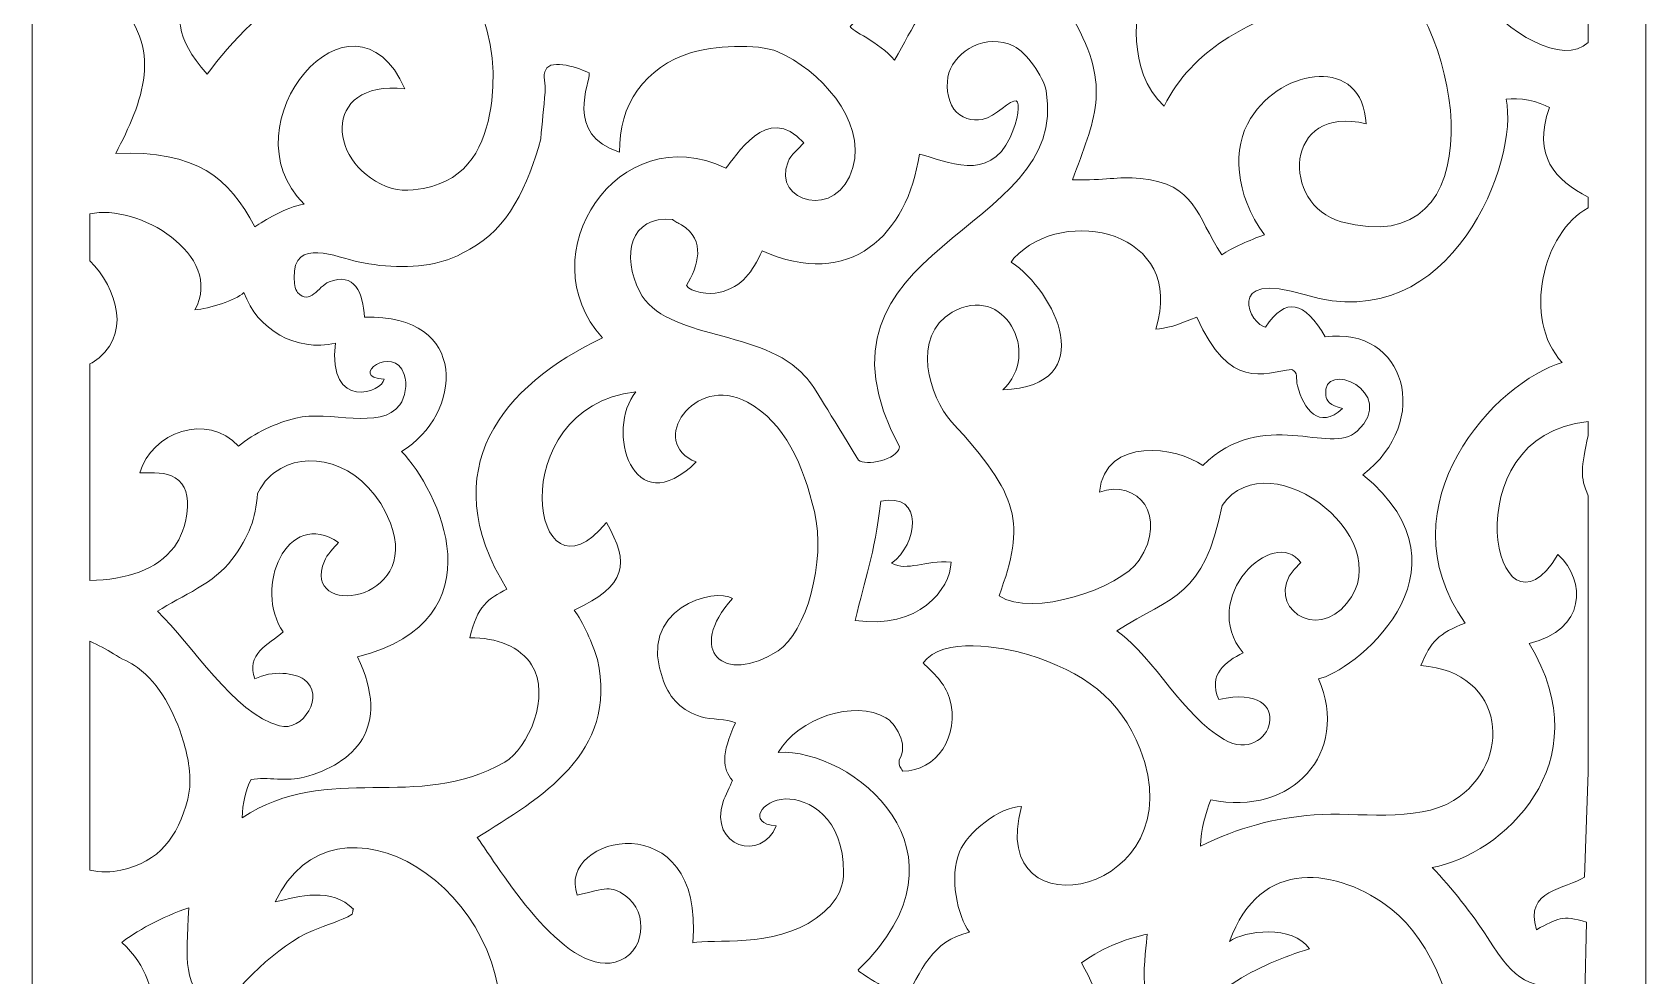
# Model space of a CAD drawing. Header units: centimetres. Extents: x 12.3 to 27.5, y -9.5 to 9.5.
# Drawn here: x 12.27 to 19.52, y -1.11 to 3.13 of the extents above; entities that cross this region are included whole.
import ezdxf

# ---------------------------------------------------------------- set-up
doc = ezdxf.new("R2010")
doc.units = ezdxf.units.CM
doc.header["$MEASUREMENT"] = 0
doc.layers.add('layer 1', color=7, linetype='Continuous')

msp = doc.modelspace()

# ---------------------------------------------------------------- linework, layer by layer
at = {"layer": 'layer 1', "color": 7, "lineweight": 9}
for points, knots in [([(12.26773, -9.50001), (12.26773, -9.50001), (12.26773, 9.50001), (12.26773, 9.50001), (12.26773, 9.50001), (12.26773, 9.50001), (19.52228, 9.50001), (19.52228, 9.50001), (19.52228, 9.50001), (19.52228, 9.50001), (19.52228, -9.50001), (19.52228, -9.50001), (19.52228, -9.50001), (19.52228, -9.50001), (12.26773, -9.50001), (12.26773, -9.50001)], [0, 0, 0, 0, 0.2, 0.2, 0.2, 0.2, 0.4, 0.4, 0.4, 0.4, 0.6, 0.6, 0.6, 0.6, 1, 1, 1, 1]), ([(19.26319, 5.56746), (18.82719, 5.3522), (18.84133, 4.61307), (19.09191, 5.02968), (19.09191, 5.02968), (19.22149, 4.91027), (19.21698, 4.68902), (18.96255, 4.62961), (18.96255, 4.62961), (19.29151, 4.0866), (18.83956, 3.67856), (18.52623, 3.62205), (18.52623, 3.62205), (18.61383, 3.53032), (18.70515, 3.41472), (18.77482, 3.30707), (18.77482, 3.30707), (18.88758, 3.13281), (19.15485, 2.98245), (19.26319, 3.08881), (19.26319, 3.08881), (19.26319, 3.08881), (19.26319, 3.34971), (19.26319, 3.34971), (19.26319, 3.34971), (19.21098, 3.39797), (19.11748, 3.40562), (18.99506, 3.3421), (18.99506, 3.3421), (18.96515, 3.59696), (19.14983, 3.55553), (19.26319, 3.56058), (19.26319, 3.56058), (19.26319, 3.56058), (19.26319, 5.29551), (19.26319, 5.29551), (19.26319, 5.29551), (19.2386, 5.33519), (19.24262, 5.37779), (19.26319, 5.41976), (19.26319, 5.41976), (19.26319, 5.41976), (19.26319, 5.56746), (19.26319, 5.56746)], [0, 0, 0, 0, 0.0833333, 0.0833333, 0.0833333, 0.0833333, 0.1666667, 0.1666667, 0.1666667, 0.1666667, 0.25, 0.25, 0.25, 0.25, 0.3333333, 0.3333333, 0.3333333, 0.3333333, 0.4166667, 0.4166667, 0.4166667, 0.4166667, 0.5, 0.5, 0.5, 0.5, 0.5833333, 0.5833333, 0.5833333, 0.5833333, 0.6666667, 0.6666667, 0.6666667, 0.6666667, 0.75, 0.75, 0.75, 0.75, 0.8333333, 0.8333333, 0.8333333, 0.8333333, 1, 1, 1, 1]), ([(15.58637, 4.13974), (15.91457, 4.15724), (16.5026, 3.69593), (15.9453, 3.16126), (15.9453, 3.16126), (15.94662, 3.14288), (16.0753, 3.09138), (16.14444, 3.00967), (16.14444, 3.00967), (16.23373, 3.1613), (16.27376, 3.29196), (16.44628, 3.33075), (16.44628, 3.33075), (16.39125, 3.40203), (16.35406, 3.57923), (16.40085, 3.6924), (16.40085, 3.6924), (16.43643, 3.77849), (16.57903, 3.89598), (16.67917, 3.89544), (16.67917, 3.89544), (16.51586, 3.30353), (17.46903, 3.49964), (17.21304, 4.15421), (17.21304, 4.15421), (17.1232, 4.38389), (16.9588, 4.50209), (16.70857, 4.57928), (16.70857, 4.57928), (16.59252, 4.61507), (16.32394, 4.66113), (16.23701, 4.54205), (16.23701, 4.54205), (16.28263, 4.49843), (16.3363, 4.45053), (16.35597, 4.38345), (16.35597, 4.38345), (16.40613, 4.21243), (16.29454, 4.05243), (16.14592, 4.05576), (16.14592, 4.05576), (16.13493, 4.07317), (16.12829, 4.07482), (16.12905, 4.10648), (16.12905, 4.10648), (16.17712, 4.17408), (16.10772, 4.27348), (16.07031, 4.2954), (16.07031, 4.2954), (15.92839, 4.37857), (15.67571, 4.29329), (15.58637, 4.13974)], [0, 0, 0, 0, 0.0714286, 0.0714286, 0.0714286, 0.0714286, 0.1428571, 0.1428571, 0.1428571, 0.1428571, 0.2142857, 0.2142857, 0.2142857, 0.2142857, 0.2857143, 0.2857143, 0.2857143, 0.2857143, 0.3571429, 0.3571429, 0.3571429, 0.3571429, 0.4285714, 0.4285714, 0.4285714, 0.4285714, 0.5, 0.5, 0.5, 0.5, 0.5714286, 0.5714286, 0.5714286, 0.5714286, 0.6428571, 0.6428571, 0.6428571, 0.6428571, 0.7142857, 0.7142857, 0.7142857, 0.7142857, 0.7857143, 0.7857143, 0.7857143, 0.7857143, 0.8571429, 0.8571429, 0.8571429, 0.8571429, 1, 1, 1, 1]), ([(12.63453, 3.28475), (12.8651, 3.06865), (12.76291, 2.81778), (12.64276, 2.59016), (12.64276, 2.59016), (13.0089, 2.60336), (13.15145, 2.48099), (13.26855, 2.25936), (13.26855, 2.25936), (13.31079, 2.2875), (13.40363, 2.34728), (13.49069, 2.36117), (13.49069, 2.36117), (13.12653, 2.71731), (13.7088, 3.40965), (13.94353, 2.87972), (13.94353, 2.87972), (13.55809, 2.92538), (13.5951, 2.5223), (13.88553, 2.4325), (13.88553, 2.4325), (13.94311, 2.41469), (14.01971, 2.42902), (14.06393, 2.44128), (14.06393, 2.44128), (14.25293, 2.49365), (14.31232, 2.66184), (14.33332, 2.82581), (14.33332, 2.82581), (14.42414, 3.53499), (13.58498, 4.03038), (13.32479, 3.4667), (13.32479, 3.4667), (13.42973, 3.49267), (13.57954, 3.53475), (13.67564, 3.43421), (13.67564, 3.43421), (13.67184, 3.42965), (13.67361, 3.41926), (13.67045, 3.41147), (13.67045, 3.41147), (13.6185, 3.3809), (13.55498, 3.36402), (13.49484, 3.33866), (13.49484, 3.33866), (13.3292, 3.26878), (13.15914, 3.0917), (13.05407, 2.94593), (13.05407, 2.94593), (12.90088, 3.12244), (12.92631, 3.1831), (12.93517, 3.44037), (12.93517, 3.44037), (12.82212, 3.40328), (12.68593, 3.32829), (12.63453, 3.28475)], [0, 0, 0, 0, 0.0666667, 0.0666667, 0.0666667, 0.0666667, 0.1333333, 0.1333333, 0.1333333, 0.1333333, 0.2, 0.2, 0.2, 0.2, 0.2666667, 0.2666667, 0.2666667, 0.2666667, 0.3333333, 0.3333333, 0.3333333, 0.3333333, 0.4, 0.4, 0.4, 0.4, 0.4666667, 0.4666667, 0.4666667, 0.4666667, 0.5333333, 0.5333333, 0.5333333, 0.5333333, 0.6, 0.6, 0.6, 0.6, 0.6666667, 0.6666667, 0.6666667, 0.6666667, 0.7333333, 0.7333333, 0.7333333, 0.7333333, 0.8, 0.8, 0.8, 0.8, 0.8666667, 0.8666667, 0.8666667, 0.8666667, 1, 1, 1, 1]), ([(16.94894, 3.19303), (17.12558, 2.88534), (17.04088, 2.73923), (16.94549, 2.47135), (16.94549, 2.47135), (17.09766, 2.46729), (17.14051, 2.48756), (17.25157, 2.4766), (17.25157, 2.4766), (17.49971, 2.45211), (17.50038, 2.31104), (17.61579, 2.13392), (17.61579, 2.13392), (17.66107, 2.16494), (17.74158, 2.20075), (17.80841, 2.22367), (17.80841, 2.22367), (17.67325, 2.40651), (17.66263, 2.61563), (17.74549, 2.74764), (17.74549, 2.74764), (17.88911, 2.97644), (18.24921, 3.03039), (18.26532, 2.7227), (18.26532, 2.7227), (17.89424, 2.81484), (17.88052, 2.35813), (18.15266, 2.28269), (18.15266, 2.28269), (18.85371, 2.08834), (18.70802, 3.14741), (18.34432, 3.43316), (18.34432, 3.43316), (18.10339, 3.62242), (17.74999, 3.6705), (17.61503, 3.28888), (17.61503, 3.28888), (17.68003, 3.33833), (17.90155, 3.36553), (17.97397, 3.25609), (17.97397, 3.25609), (17.74403, 3.18329), (17.48415, 3.06156), (17.3571, 2.80217), (17.3571, 2.80217), (17.17868, 2.96587), (17.24189, 3.24565), (17.24487, 3.3219), (17.24487, 3.3219), (17.17013, 3.30506), (17.056, 3.27127), (16.94894, 3.19303)], [0, 0, 0, 0, 0.0714286, 0.0714286, 0.0714286, 0.0714286, 0.1428571, 0.1428571, 0.1428571, 0.1428571, 0.2142857, 0.2142857, 0.2142857, 0.2142857, 0.2857143, 0.2857143, 0.2857143, 0.2857143, 0.3571429, 0.3571429, 0.3571429, 0.3571429, 0.4285714, 0.4285714, 0.4285714, 0.4285714, 0.5, 0.5, 0.5, 0.5, 0.5714286, 0.5714286, 0.5714286, 0.5714286, 0.6428571, 0.6428571, 0.6428571, 0.6428571, 0.7142857, 0.7142857, 0.7142857, 0.7142857, 0.7857143, 0.7857143, 0.7857143, 0.7857143, 0.8571429, 0.8571429, 0.8571429, 0.8571429, 1, 1, 1, 1]), ([(16.82588, 2.87209), (16.81378, 2.93804), (16.73637, 3.04522), (16.68067, 3.07252), (16.68067, 3.07252), (16.5568, 3.13321), (16.42085, 3.05116), (16.38956, 2.95266), (16.38956, 2.95266), (16.37392, 2.90342), (16.38146, 2.83216), (16.41159, 2.78969), (16.41159, 2.78969), (16.44172, 2.74723), (16.49448, 2.73353), (16.53909, 2.74296), (16.53909, 2.74296), (16.59951, 2.75572), (16.6667, 2.83477), (16.69159, 2.8261), (16.69159, 2.8261), (16.71092, 2.81937), (16.70131, 2.73986), (16.66476, 2.66183), (16.66476, 2.66183), (16.56948, 2.45841), (16.37997, 2.55337), (16.25642, 2.58729), (16.25642, 2.58729), (16.20409, 2.22315), (15.94385, 1.97357), (15.54891, 2.15206), (15.54891, 2.15206), (15.50468, 2.05605), (15.46473, 1.99232), (15.35492, 1.96364), (15.35492, 1.96364), (15.31616, 1.95351), (15.22336, 1.96629), (15.20961, 1.99507), (15.20961, 1.99507), (15.26008, 2.0841), (15.29967, 2.19752), (15.18751, 2.26863), (15.18751, 2.26863), (15.17001, 2.27973), (15.15979, 2.27856), (15.14706, 2.29259), (15.14706, 2.29259), (14.95488, 2.31215), (14.91557, 2.12915), (14.99896, 1.96775), (14.99896, 1.96775), (15.11293, 1.74718), (15.55814, 1.80125), (15.74198, 1.5875), (15.74198, 1.5875), (15.79157, 1.53509), (15.84763, 1.42469), (15.98281, 1.21082), (15.98281, 1.21082), (16.01186, 1.18198), (16.15764, 1.21002), (16.16716, 1.26967), (16.16716, 1.26967), (15.67987, 2.18086), (16.94472, 2.2246), (16.82588, 2.87209)], [0, 0, 0, 0, 0.0555556, 0.0555556, 0.0555556, 0.0555556, 0.1111111, 0.1111111, 0.1111111, 0.1111111, 0.1666667, 0.1666667, 0.1666667, 0.1666667, 0.2222222, 0.2222222, 0.2222222, 0.2222222, 0.2777778, 0.2777778, 0.2777778, 0.2777778, 0.3333333, 0.3333333, 0.3333333, 0.3333333, 0.3888889, 0.3888889, 0.3888889, 0.3888889, 0.4444444, 0.4444444, 0.4444444, 0.4444444, 0.5, 0.5, 0.5, 0.5, 0.5555556, 0.5555556, 0.5555556, 0.5555556, 0.6111111, 0.6111111, 0.6111111, 0.6111111, 0.6666667, 0.6666667, 0.6666667, 0.6666667, 0.7222222, 0.7222222, 0.7222222, 0.7222222, 0.7777778, 0.7777778, 0.7777778, 0.7777778, 0.8333333, 0.8333333, 0.8333333, 0.8333333, 0.8888889, 0.8888889, 0.8888889, 0.8888889, 1, 1, 1, 1]), ([(15.38642, 2.52353), (15.42672, 2.56621), (15.57197, 2.8267), (15.73673, 2.6372), (15.73673, 2.6372), (15.71495, 2.61432), (15.67794, 2.58214), (15.66588, 2.55236), (15.66588, 2.55236), (15.59113, 2.36787), (15.8919, 2.28735), (15.9575, 2.52604), (15.9575, 2.52604), (16.01728, 2.74354), (15.80399, 2.96627), (15.62015, 3.04699), (15.62015, 3.04699), (15.52906, 3.08698), (15.31922, 3.07069), (15.23177, 3.04401), (15.23177, 3.04401), (15.02392, 2.9806), (14.90185, 2.80463), (14.90876, 2.59611), (14.90876, 2.59611), (14.65769, 2.67171), (14.77762, 2.91493), (14.7724, 2.95163), (14.7724, 2.95163), (14.73437, 2.97158), (14.59946, 3.01909), (14.57636, 2.96618), (14.57636, 2.96618), (14.56157, 2.9428), (14.57635, 2.89908), (14.57359, 2.86576), (14.57359, 2.86576), (14.56709, 2.79589), (14.56059, 2.72601), (14.5541, 2.65615), (14.5541, 2.65615), (14.49865, 2.44708), (14.40634, 2.24763), (14.23449, 2.15958), (14.23449, 2.15958), (14.19902, 2.1374), (14.16046, 2.11932), (14.11863, 2.10628), (14.11863, 2.10628), (14.00478, 2.07079), (13.85949, 2.07535), (13.73246, 2.10213), (13.73246, 2.10213), (13.64106, 2.1214), (13.4391, 2.21674), (13.44514, 2.03032), (13.44514, 2.03032), (13.44577, 2.01055), (13.44805, 1.97824), (13.46093, 1.96454), (13.46093, 1.96454), (13.51795, 1.90383), (13.55185, 1.99195), (13.60207, 2.01204), (13.60207, 2.01204), (13.71628, 2.05779), (13.75589, 1.96286), (13.76108, 1.85307), (13.76108, 1.85307), (14.23753, 1.87017), (14.2036, 1.41528), (13.92819, 1.24928), (13.92819, 1.24928), (14.09049, 1.08161), (14.38483, 0.49399), (13.73001, 0.32504), (13.73001, 0.32504), (13.88556, 0.00312), (13.71262, -0.15469), (13.4904, -0.21595), (13.4904, -0.21595), (13.41634, -0.23636), (13.32236, -0.21359), (13.25248, -0.22589), (13.25248, -0.22589), (13.227, -0.26871), (13.21352, -0.33326), (13.21117, -0.39834), (13.21117, -0.39834), (13.6037, -0.1408), (13.99303, -0.37749), (14.39212, -0.14772), (14.39212, -0.14772), (14.49687, -0.08741), (14.6009, 0.14948), (14.51284, 0.28926), (14.51284, 0.28926), (14.46211, 0.36978), (14.35592, 0.41362), (14.23558, 0.41049), (14.23558, 0.41049), (14.26793, 0.55651), (14.31889, 0.58587), (14.40162, 0.6302), (14.40162, 0.6302), (14.06875, 1.16922), (14.384, 1.5484), (14.83191, 1.76043), (14.83191, 1.76043), (14.4914, 2.1318), (14.90316, 2.75705), (15.38642, 2.52353)], [0, 0, 0, 0, 0.0344828, 0.0344828, 0.0344828, 0.0344828, 0.0689655, 0.0689655, 0.0689655, 0.0689655, 0.1034483, 0.1034483, 0.1034483, 0.1034483, 0.137931, 0.137931, 0.137931, 0.137931, 0.1724138, 0.1724138, 0.1724138, 0.1724138, 0.2068966, 0.2068966, 0.2068966, 0.2068966, 0.2413793, 0.2413793, 0.2413793, 0.2413793, 0.2758621, 0.2758621, 0.2758621, 0.2758621, 0.3103448, 0.3103448, 0.3103448, 0.3103448, 0.3448276, 0.3448276, 0.3448276, 0.3448276, 0.3793103, 0.3793103, 0.3793103, 0.3793103, 0.4137931, 0.4137931, 0.4137931, 0.4137931, 0.4482759, 0.4482759, 0.4482759, 0.4482759, 0.4827586, 0.4827586, 0.4827586, 0.4827586, 0.5172414, 0.5172414, 0.5172414, 0.5172414, 0.5517241, 0.5517241, 0.5517241, 0.5517241, 0.5862069, 0.5862069, 0.5862069, 0.5862069, 0.6206897, 0.6206897, 0.6206897, 0.6206897, 0.6551724, 0.6551724, 0.6551724, 0.6551724, 0.6896552, 0.6896552, 0.6896552, 0.6896552, 0.7241379, 0.7241379, 0.7241379, 0.7241379, 0.7586207, 0.7586207, 0.7586207, 0.7586207, 0.7931034, 0.7931034, 0.7931034, 0.7931034, 0.8275862, 0.8275862, 0.8275862, 0.8275862, 0.862069, 0.862069, 0.862069, 0.862069, 0.8965517, 0.8965517, 0.8965517, 0.8965517, 0.9310345, 0.9310345, 0.9310345, 0.9310345, 1, 1, 1, 1]), ([(19.26319, 2.39291), (19.11775, 2.47085), (19.00941, 2.5778), (19.08961, 2.79587), (19.08961, 2.79587), (19.04377, 2.82418), (18.94959, 2.84413), (18.89421, 2.83325), (18.89421, 2.83325), (18.95518, 2.56943), (18.65442, 1.75165), (17.99283, 1.95362), (17.99283, 1.95362), (17.61546, 2.06875), (17.74885, 1.81297), (17.81292, 1.80898), (17.81292, 1.80898), (17.9036, 1.94603), (17.98791, 1.92564), (18.08122, 1.76502), (18.08122, 1.76502), (18.44166, 1.81312), (18.56534, 1.38615), (18.25049, 1.14453), (18.25049, 1.14453), (18.79037, 0.70345), (18.18776, 0.24775), (18.05156, 0.22727), (18.05156, 0.22727), (18.19305, -0.10756), (17.93573, -0.39285), (17.56689, -0.31761), (17.56689, -0.31761), (17.54436, -0.37753), (17.52275, -0.44771), (17.52001, -0.52646), (17.52001, -0.52646), (17.69385, -0.44139), (17.84673, -0.39983), (18.03098, -0.38525), (18.03098, -0.38525), (18.22188, -0.37013), (18.49036, -0.42411), (18.65863, -0.32035), (18.65863, -0.32035), (18.92788, -0.15435), (18.89705, 0.25851), (18.51136, 0.28609), (18.51136, 0.28609), (18.55577, 0.39448), (18.59092, 0.43139), (18.71037, 0.47749), (18.71037, 0.47749), (18.32957, 1.01189), (18.8559, 1.56896), (19.14698, 1.6488), (19.14698, 1.6488), (18.96461, 1.84554), (19.0612, 2.23758), (19.26319, 2.34453), (19.26319, 2.34453), (19.26319, 2.34453), (19.26319, 2.39291), (19.26319, 2.39291)], [0, 0, 0, 0, 0.0588235, 0.0588235, 0.0588235, 0.0588235, 0.1176471, 0.1176471, 0.1176471, 0.1176471, 0.1764706, 0.1764706, 0.1764706, 0.1764706, 0.2352941, 0.2352941, 0.2352941, 0.2352941, 0.2941176, 0.2941176, 0.2941176, 0.2941176, 0.3529412, 0.3529412, 0.3529412, 0.3529412, 0.4117647, 0.4117647, 0.4117647, 0.4117647, 0.4705882, 0.4705882, 0.4705882, 0.4705882, 0.5294118, 0.5294118, 0.5294118, 0.5294118, 0.5882353, 0.5882353, 0.5882353, 0.5882353, 0.6470588, 0.6470588, 0.6470588, 0.6470588, 0.7058824, 0.7058824, 0.7058824, 0.7058824, 0.7647059, 0.7647059, 0.7647059, 0.7647059, 0.8235294, 0.8235294, 0.8235294, 0.8235294, 0.8823529, 0.8823529, 0.8823529, 0.8823529, 1, 1, 1, 1]), ([(12.52682, 0.66924), (12.69067, 0.67261), (12.82764, 0.71623), (12.90678, 0.82066), (12.90678, 0.82066), (12.95954, 0.89027), (13.00557, 1.07445), (12.91078, 1.13118), (12.91078, 1.13118), (12.86633, 1.15779), (12.8136, 1.15349), (12.75152, 1.15386), (12.75152, 1.15386), (12.80234, 1.3352), (13.05525, 1.4265), (13.19571, 1.27292), (13.19571, 1.27292), (13.26309, 1.33239), (13.36718, 1.37787), (13.45268, 1.39945), (13.45268, 1.39945), (13.60105, 1.43692), (13.83508, 1.34118), (13.9203, 1.45964), (13.9203, 1.45964), (13.9444, 1.49315), (13.9551, 1.55082), (13.94029, 1.59616), (13.94029, 1.59616), (13.89458, 1.73595), (13.68268, 1.58194), (13.84927, 1.57505), (13.84927, 1.57505), (13.84681, 1.51633), (13.59338, 1.42603), (13.63102, 1.73716), (13.63102, 1.73716), (13.45517, 1.69506), (13.27884, 1.79691), (13.21949, 1.96437), (13.21949, 1.96437), (13.18089, 1.92734), (13.06283, 1.89306), (12.99893, 1.88595), (12.99893, 1.88595), (13.13376, 2.13432), (12.74041, 2.3668), (12.52682, 2.31775), (12.52682, 2.31775), (12.52682, 2.31775), (12.52682, 2.10726), (12.52682, 2.10726), (12.52682, 2.10726), (12.64736, 1.9857), (12.72273, 1.76256), (12.53677, 1.64859), (12.53677, 1.64859), (12.53356, 1.64663), (12.53024, 1.64482), (12.52682, 1.64313), (12.52682, 1.64313), (12.52682, 1.64313), (12.52682, 0.66924), (12.52682, 0.66924)], [0, 0, 0, 0, 0.0588235, 0.0588235, 0.0588235, 0.0588235, 0.1176471, 0.1176471, 0.1176471, 0.1176471, 0.1764706, 0.1764706, 0.1764706, 0.1764706, 0.2352941, 0.2352941, 0.2352941, 0.2352941, 0.2941176, 0.2941176, 0.2941176, 0.2941176, 0.3529412, 0.3529412, 0.3529412, 0.3529412, 0.4117647, 0.4117647, 0.4117647, 0.4117647, 0.4705882, 0.4705882, 0.4705882, 0.4705882, 0.5294118, 0.5294118, 0.5294118, 0.5294118, 0.5882353, 0.5882353, 0.5882353, 0.5882353, 0.6470588, 0.6470588, 0.6470588, 0.6470588, 0.7058824, 0.7058824, 0.7058824, 0.7058824, 0.7647059, 0.7647059, 0.7647059, 0.7647059, 0.8235294, 0.8235294, 0.8235294, 0.8235294, 0.8823529, 0.8823529, 0.8823529, 0.8823529, 1, 1, 1, 1]), ([(16.68132, 2.11884), (16.67755, 2.11339), (16.67373, 2.10744), (16.66978, 2.10093), (16.66978, 2.10093), (16.86607, 1.97026), (17.07733, 1.54562), (16.63108, 1.5264), (16.63108, 1.5264), (16.80839, 1.6892), (16.63694, 2.01083), (16.40316, 1.87531), (16.40316, 1.87531), (16.21867, 1.76837), (16.30021, 1.49317), (16.40146, 1.38248), (16.40146, 1.38248), (16.70845, 1.04685), (16.73464, 0.93093), (16.61462, 0.5995), (16.61462, 0.5995), (16.76252, 0.50011), (17.1581, 0.63393), (17.2449, 0.76025), (17.2449, 0.76025), (17.37499, 0.95637), (17.24008, 1.12822), (17.06606, 1.06669), (17.06606, 1.06669), (17.09257, 1.31992), (17.41585, 1.26868), (17.53076, 1.18634), (17.53076, 1.18634), (17.80359, 1.45383), (18.10313, 1.22766), (18.22483, 1.34078), (18.22483, 1.34078), (18.41475, 1.51732), (18.06407, 1.66939), (18.0836, 1.50119), (18.0836, 1.50119), (18.08621, 1.47876), (18.1018, 1.45594), (18.15913, 1.44309), (18.15913, 1.44309), (18.05352, 1.34427), (17.98307, 1.44005), (17.95636, 1.54462), (17.95636, 1.54462), (17.94743, 1.57961), (17.96093, 1.6043), (17.93099, 1.61842), (17.93099, 1.61842), (17.8026, 1.60146), (17.65082, 1.52203), (17.50352, 1.85406), (17.50352, 1.85406), (17.41632, 1.8173), (17.36351, 1.80069), (17.31929, 1.79976), (17.31929, 1.79976), (17.45874, 2.24097), (16.90529, 2.36078), (16.68132, 2.11884)], [0, 0, 0, 0, 0.0588235, 0.0588235, 0.0588235, 0.0588235, 0.1176471, 0.1176471, 0.1176471, 0.1176471, 0.1764706, 0.1764706, 0.1764706, 0.1764706, 0.2352941, 0.2352941, 0.2352941, 0.2352941, 0.2941176, 0.2941176, 0.2941176, 0.2941176, 0.3529412, 0.3529412, 0.3529412, 0.3529412, 0.4117647, 0.4117647, 0.4117647, 0.4117647, 0.4705882, 0.4705882, 0.4705882, 0.4705882, 0.5294118, 0.5294118, 0.5294118, 0.5294118, 0.5882353, 0.5882353, 0.5882353, 0.5882353, 0.6470588, 0.6470588, 0.6470588, 0.6470588, 0.7058824, 0.7058824, 0.7058824, 0.7058824, 0.7647059, 0.7647059, 0.7647059, 0.7647059, 0.8235294, 0.8235294, 0.8235294, 0.8235294, 0.8823529, 0.8823529, 0.8823529, 0.8823529, 1, 1, 1, 1]), ([(14.26854, -0.48692), (14.36644, -0.62319), (14.65428, -1.1072), (14.88805, -1.04766), (14.88805, -1.04766), (15.02511, -1.01275), (15.04278, -0.8239), (14.93289, -0.74739), (14.93289, -0.74739), (14.86947, -0.70325), (14.84786, -0.71539), (14.71821, -0.74603), (14.71821, -0.74603), (14.61865, -0.47593), (15.29442, -0.32734), (15.23761, -0.96137), (15.23761, -0.96137), (15.32547, -0.94057), (15.60364, -0.98666), (15.79264, -0.84957), (15.79264, -0.84957), (15.86828, -0.7947), (15.91534, -0.73261), (15.91579, -0.64377), (15.91579, -0.64377), (15.91706, -0.39877), (15.7575, -0.30927), (15.65417, -0.31371), (15.65417, -0.31371), (15.54756, -0.31827), (15.47873, -0.42267), (15.61211, -0.43493), (15.61211, -0.43493), (15.55082, -0.59705), (15.30764, -0.53032), (15.37394, -0.32558), (15.37394, -0.32558), (15.3814, -0.30255), (15.40849, -0.25284), (15.41543, -0.2307), (15.41543, -0.2307), (15.37068, -0.17526), (15.3636, -0.11651), (15.42942, 0.02921), (15.42942, 0.02921), (15.39026, 0.04776), (15.32191, 0.0416), (15.27485, 0.05632), (15.27485, 0.05632), (15.18806, 0.08348), (15.13633, 0.1364), (15.10567, 0.21631), (15.10567, 0.21631), (14.9786, 0.54767), (15.34124, 0.63952), (15.41662, 0.58806), (15.41662, 0.58806), (15.20597, 0.35569), (15.37481, 0.19423), (15.62109, 0.35284), (15.62109, 0.35284), (15.74701, 0.43392), (15.83815, 0.75558), (15.78456, 0.97874), (15.78456, 0.97874), (15.73475, 1.18603), (15.65332, 1.37888), (15.48295, 1.47131), (15.48295, 1.47131), (15.2432, 1.60135), (15.03183, 1.28709), (15.25308, 1.20216), (15.25308, 1.20216), (14.9661, 0.919), (14.84254, 1.35008), (14.98171, 1.51713), (14.98171, 1.51713), (14.36988, 1.44752), (14.51328, 0.51125), (14.84904, 0.93035), (14.84904, 0.93035), (14.95588, 0.7429), (14.94032, 0.64757), (14.70499, 0.53527), (14.70499, 0.53527), (14.74376, 0.48502), (14.78911, 0.38006), (14.8086, 0.31416), (14.8086, 0.31416), (14.90429, -0.11128), (14.54939, -0.31026), (14.26854, -0.48692)], [0, 0, 0, 0, 0.0416667, 0.0416667, 0.0416667, 0.0416667, 0.0833333, 0.0833333, 0.0833333, 0.0833333, 0.125, 0.125, 0.125, 0.125, 0.1666667, 0.1666667, 0.1666667, 0.1666667, 0.2083333, 0.2083333, 0.2083333, 0.2083333, 0.25, 0.25, 0.25, 0.25, 0.2916667, 0.2916667, 0.2916667, 0.2916667, 0.3333333, 0.3333333, 0.3333333, 0.3333333, 0.375, 0.375, 0.375, 0.375, 0.4166667, 0.4166667, 0.4166667, 0.4166667, 0.4583333, 0.4583333, 0.4583333, 0.4583333, 0.5, 0.5, 0.5, 0.5, 0.5416667, 0.5416667, 0.5416667, 0.5416667, 0.5833333, 0.5833333, 0.5833333, 0.5833333, 0.625, 0.625, 0.625, 0.625, 0.6666667, 0.6666667, 0.6666667, 0.6666667, 0.7083333, 0.7083333, 0.7083333, 0.7083333, 0.75, 0.75, 0.75, 0.75, 0.7916667, 0.7916667, 0.7916667, 0.7916667, 0.8333333, 0.8333333, 0.8333333, 0.8333333, 0.875, 0.875, 0.875, 0.875, 0.9166667, 0.9166667, 0.9166667, 0.9166667, 1, 1, 1, 1]), ([(19.26319, 1.38352), (18.63837, 1.32522), (18.84472, 0.3154), (19.12772, 0.78592), (19.12772, 0.78592), (19.2573, 0.66651), (19.25279, 0.44526), (18.99835, 0.38585), (18.99835, 0.38585), (19.32732, -0.15716), (18.87537, -0.5652), (18.56204, -0.62171), (18.56204, -0.62171), (18.64964, -0.71344), (18.74096, -0.82904), (18.81063, -0.93669), (18.81063, -0.93669), (18.94858, -1.1499), (18.97273, -1.14356), (19.24794, -1.19546), (19.24794, -1.19546), (19.24794, -1.19546), (19.25579, -0.8678), (19.25579, -0.8678), (19.25579, -0.8678), (19.14434, -0.83337), (19.12775, -0.85139), (19.03087, -0.90166), (19.03087, -0.90166), (18.97334, -0.72096), (19.166, -0.71896), (19.24753, -0.66553), (19.24753, -0.66553), (19.24753, -0.66553), (19.26319, -0.19385), (19.26319, -0.19385), (19.26319, -0.19385), (19.26319, -0.19385), (19.26319, 1.0502), (19.26319, 1.0502), (19.26319, 1.0502), (19.22617, 1.13699), (19.23199, 1.17522), (19.26319, 1.32139), (19.26319, 1.32139), (19.26319, 1.32139), (19.26319, 1.38352), (19.26319, 1.38352)], [0, 0, 0, 0, 0.0769231, 0.0769231, 0.0769231, 0.0769231, 0.1538462, 0.1538462, 0.1538462, 0.1538462, 0.2307692, 0.2307692, 0.2307692, 0.2307692, 0.3076923, 0.3076923, 0.3076923, 0.3076923, 0.3846154, 0.3846154, 0.3846154, 0.3846154, 0.4615385, 0.4615385, 0.4615385, 0.4615385, 0.5384615, 0.5384615, 0.5384615, 0.5384615, 0.6153846, 0.6153846, 0.6153846, 0.6153846, 0.6923077, 0.6923077, 0.6923077, 0.6923077, 0.7692308, 0.7692308, 0.7692308, 0.7692308, 0.8461538, 0.8461538, 0.8461538, 0.8461538, 1, 1, 1, 1]), ([(17.6022, 0.13367), (17.55344, 0.24787), (17.63215, 0.30284), (17.71154, 0.34388), (17.71154, 0.34388), (17.50853, 0.58875), (17.85113, 0.92039), (17.97095, 0.74934), (17.97095, 0.74934), (17.78581, 0.58727), (18.00774, 0.40158), (18.15243, 0.53876), (18.15243, 0.53876), (18.45675, 0.82721), (17.83297, 1.31899), (17.61709, 1.00635), (17.61709, 1.00635), (17.5355, 0.59419), (17.39784, 0.60142), (17.14478, 0.44324), (17.14478, 0.44324), (17.32041, 0.31087), (17.43967, 0.0627), (17.62677, -0.04641), (17.62677, -0.04641), (17.83789, -0.16953), (17.96901, 0.21606), (17.6022, 0.13367)], [0, 0, 0, 0, 0.125, 0.125, 0.125, 0.125, 0.25, 0.25, 0.25, 0.25, 0.375, 0.375, 0.375, 0.375, 0.5, 0.5, 0.5, 0.5, 0.625, 0.625, 0.625, 0.625, 0.75, 0.75, 0.75, 0.75, 1, 1, 1, 1]), ([(13.37897, 0.01501), (13.48553, -0.01347), (13.5873, 0.15437), (13.48978, 0.22423), (13.48978, 0.22423), (13.45164, 0.25156), (13.34575, 0.2681), (13.26903, 0.22591), (13.26903, 0.22591), (13.22517, 0.33669), (13.33008, 0.38127), (13.39655, 0.43747), (13.39655, 0.43747), (13.25852, 0.63186), (13.41278, 1.00001), (13.64504, 0.8391), (13.64504, 0.8391), (13.62449, 0.8199), (13.592, 0.78282), (13.5811, 0.75635), (13.5811, 0.75635), (13.47388, 0.49584), (14.01678, 0.56684), (13.87816, 0.92631), (13.87816, 0.92631), (13.77814, 1.18556), (13.53483, 1.25907), (13.38592, 1.17268), (13.38592, 1.17268), (13.33486, 1.14307), (13.31439, 1.12187), (13.28056, 1.06012), (13.28056, 1.06012), (13.27236, 0.94408), (13.24458, 0.8721), (13.16558, 0.76326), (13.16558, 0.76326), (13.09006, 0.65921), (12.94035, 0.59943), (12.83024, 0.5304), (12.83024, 0.5304), (12.98642, 0.38329), (13.17332, 0.06998), (13.37897, 0.01501)], [0, 0, 0, 0, 0.0833333, 0.0833333, 0.0833333, 0.0833333, 0.1666667, 0.1666667, 0.1666667, 0.1666667, 0.25, 0.25, 0.25, 0.25, 0.3333333, 0.3333333, 0.3333333, 0.3333333, 0.4166667, 0.4166667, 0.4166667, 0.4166667, 0.5, 0.5, 0.5, 0.5, 0.5833333, 0.5833333, 0.5833333, 0.5833333, 0.6666667, 0.6666667, 0.6666667, 0.6666667, 0.75, 0.75, 0.75, 0.75, 0.8333333, 0.8333333, 0.8333333, 0.8333333, 1, 1, 1, 1]), ([(15.96746, 0.48946), (16.25263, 0.44569), (16.39599, 0.62946), (16.39901, 0.75173), (16.39901, 0.75173), (16.27904, 0.76214), (16.20421, 0.70772), (16.1316, 0.74698), (16.1316, 0.74698), (16.24779, 0.82811), (16.28119, 1.06902), (16.08275, 1.02533), (16.08275, 1.02533), (16.05276, 0.775), (16.01308, 0.68344), (15.96746, 0.48946)], [0, 0, 0, 0, 0.2, 0.2, 0.2, 0.2, 0.4, 0.4, 0.4, 0.4, 0.6, 0.6, 0.6, 0.6, 1, 1, 1, 1]), ([(12.52682, -0.63413), (12.57435, -0.64443), (12.62441, -0.64392), (12.66559, -0.63453), (12.66559, -0.63453), (12.84055, -0.59462), (12.92052, -0.48905), (12.96681, -0.31393), (12.96681, -0.31393), (12.99118, -0.22175), (12.96626, -0.11725), (12.94661, -0.05298), (12.94661, -0.05298), (12.90726, 0.07573), (12.84, 0.20478), (12.74101, 0.27704), (12.74101, 0.27704), (12.70684, 0.30199), (12.66933, 0.31563), (12.6331, 0.33941), (12.6331, 0.33941), (12.60165, 0.36004), (12.56501, 0.37861), (12.52682, 0.39531), (12.52682, 0.39531), (12.52682, 0.39531), (12.52682, -0.63413), (12.52682, -0.63413)], [0, 0, 0, 0, 0.125, 0.125, 0.125, 0.125, 0.25, 0.25, 0.25, 0.25, 0.375, 0.375, 0.375, 0.375, 0.5, 0.5, 0.5, 0.5, 0.625, 0.625, 0.625, 0.625, 0.75, 0.75, 0.75, 0.75, 1, 1, 1, 1]), ([(15.62218, -0.10402), (15.95038, -0.08652), (16.5384, -0.54783), (15.98111, -1.0825), (15.98111, -1.0825), (15.98243, -1.10088), (16.11111, -1.15238), (16.18025, -1.23409), (16.18025, -1.23409), (16.26954, -1.08246), (16.30956, -0.9518), (16.48209, -0.91301), (16.48209, -0.91301), (16.42705, -0.84173), (16.38987, -0.66453), (16.43665, -0.55136), (16.43665, -0.55136), (16.47224, -0.46527), (16.61484, -0.34778), (16.71498, -0.34832), (16.71498, -0.34832), (16.55167, -0.94023), (17.50484, -0.74412), (17.24884, -0.08955), (17.24884, -0.08955), (17.15901, 0.14013), (16.99461, 0.25833), (16.74438, 0.33552), (16.74438, 0.33552), (16.62833, 0.37131), (16.35975, 0.41737), (16.27282, 0.29829), (16.27282, 0.29829), (16.31844, 0.25467), (16.3721, 0.20677), (16.39178, 0.13969), (16.39178, 0.13969), (16.44194, -0.03133), (16.33035, -0.19133), (16.18173, -0.188), (16.18173, -0.188), (16.17073, -0.17059), (16.1641, -0.16894), (16.16486, -0.13728), (16.16486, -0.13728), (16.21293, -0.06968), (16.14352, 0.02972), (16.10612, 0.05164), (16.10612, 0.05164), (15.9642, 0.13481), (15.71152, 0.04953), (15.62218, -0.10402)], [0, 0, 0, 0, 0.0714286, 0.0714286, 0.0714286, 0.0714286, 0.1428571, 0.1428571, 0.1428571, 0.1428571, 0.2142857, 0.2142857, 0.2142857, 0.2142857, 0.2857143, 0.2857143, 0.2857143, 0.2857143, 0.3571429, 0.3571429, 0.3571429, 0.3571429, 0.4285714, 0.4285714, 0.4285714, 0.4285714, 0.5, 0.5, 0.5, 0.5, 0.5714286, 0.5714286, 0.5714286, 0.5714286, 0.6428571, 0.6428571, 0.6428571, 0.6428571, 0.7142857, 0.7142857, 0.7142857, 0.7142857, 0.7857143, 0.7857143, 0.7857143, 0.7857143, 0.8571429, 0.8571429, 0.8571429, 0.8571429, 1, 1, 1, 1]), ([(12.67034, -0.95901), (12.90091, -1.17511), (12.79872, -1.42598), (12.67856, -1.6536), (12.67856, -1.6536), (13.06917, -1.63952), (13.16574, -1.80145), (13.32637, -1.963), (13.32637, -1.963), (13.37304, -1.92354), (13.46973, -1.89164), (13.5265, -1.88259), (13.5265, -1.88259), (13.16234, -1.52645), (13.74461, -0.83411), (13.97934, -1.36404), (13.97934, -1.36404), (13.59389, -1.31838), (13.63091, -1.72146), (13.92134, -1.81126), (13.92134, -1.81126), (13.97891, -1.82907), (14.05552, -1.81474), (14.09973, -1.80248), (14.09973, -1.80248), (14.28874, -1.75011), (14.34812, -1.58192), (14.36913, -1.41795), (14.36913, -1.41795), (14.45995, -0.70877), (13.62078, -0.21338), (13.3606, -0.77706), (13.3606, -0.77706), (13.46553, -0.75109), (13.61535, -0.70901), (13.71145, -0.80955), (13.71145, -0.80955), (13.70765, -0.81411), (13.70942, -0.8245), (13.70625, -0.83229), (13.70625, -0.83229), (13.6543, -0.86286), (13.59079, -0.87974), (13.53065, -0.9051), (13.53065, -0.9051), (13.36501, -0.97498), (13.19495, -1.15206), (13.08988, -1.29783), (13.08988, -1.29783), (12.93669, -1.12132), (12.96212, -1.06066), (12.97098, -0.80339), (12.97098, -0.80339), (12.85793, -0.84048), (12.72173, -0.91547), (12.67034, -0.95901)], [0, 0, 0, 0, 0.0666667, 0.0666667, 0.0666667, 0.0666667, 0.1333333, 0.1333333, 0.1333333, 0.1333333, 0.2, 0.2, 0.2, 0.2, 0.2666667, 0.2666667, 0.2666667, 0.2666667, 0.3333333, 0.3333333, 0.3333333, 0.3333333, 0.4, 0.4, 0.4, 0.4, 0.4666667, 0.4666667, 0.4666667, 0.4666667, 0.5333333, 0.5333333, 0.5333333, 0.5333333, 0.6, 0.6, 0.6, 0.6, 0.6666667, 0.6666667, 0.6666667, 0.6666667, 0.7333333, 0.7333333, 0.7333333, 0.7333333, 0.8, 0.8, 0.8, 0.8, 0.8666667, 0.8666667, 0.8666667, 0.8666667, 1, 1, 1, 1]), ([(16.98475, -1.05073), (17.16139, -1.35842), (17.07669, -1.50453), (16.9813, -1.77241), (16.9813, -1.77241), (17.34229, -1.74851), (17.49262, -1.81928), (17.67705, -2.06486), (17.67705, -2.06486), (17.72566, -2.00031), (17.79498, -2.00358), (17.84422, -2.02009), (17.84422, -2.02009), (17.70906, -1.83725), (17.69844, -1.62813), (17.7813, -1.49612), (17.7813, -1.49612), (17.92492, -1.26732), (18.28502, -1.21337), (18.30112, -1.52106), (18.30112, -1.52106), (17.93005, -1.42892), (17.948, -1.89944), (18.2267, -1.94495), (18.2267, -1.94495), (18.85813, -2.04805), (18.74382, -1.09635), (18.38013, -0.8106), (18.38013, -0.8106), (18.1392, -0.62134), (17.78579, -0.57326), (17.65084, -0.95488), (17.65084, -0.95488), (17.71584, -0.90543), (17.93736, -0.87823), (18.00978, -0.98767), (18.00978, -0.98767), (17.77984, -1.06048), (17.51995, -1.1822), (17.39291, -1.44159), (17.39291, -1.44159), (17.21448, -1.27789), (17.2777, -0.99811), (17.28068, -0.92186), (17.28068, -0.92186), (17.20594, -0.9387), (17.0918, -0.97249), (16.98475, -1.05073)], [0, 0, 0, 0, 0.0769231, 0.0769231, 0.0769231, 0.0769231, 0.1538462, 0.1538462, 0.1538462, 0.1538462, 0.2307692, 0.2307692, 0.2307692, 0.2307692, 0.3076923, 0.3076923, 0.3076923, 0.3076923, 0.3846154, 0.3846154, 0.3846154, 0.3846154, 0.4615385, 0.4615385, 0.4615385, 0.4615385, 0.5384615, 0.5384615, 0.5384615, 0.5384615, 0.6153846, 0.6153846, 0.6153846, 0.6153846, 0.6923077, 0.6923077, 0.6923077, 0.6923077, 0.7692308, 0.7692308, 0.7692308, 0.7692308, 0.8461538, 0.8461538, 0.8461538, 0.8461538, 1, 1, 1, 1])]:
    msp.add_open_spline(points, degree=3, knots=knots, dxfattribs=at)

doc.saveas('drawing.dxf')
